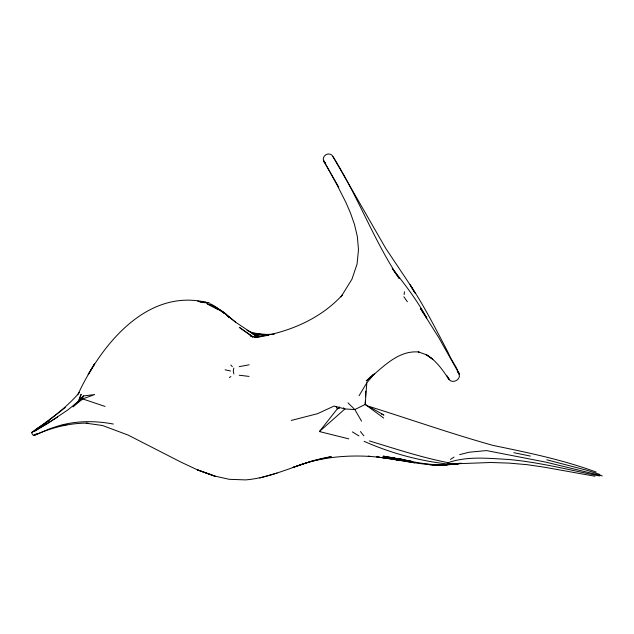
<?xml version="1.0" encoding="UTF-8"?>
<svg xmlns="http://www.w3.org/2000/svg" width="634" height="634" viewBox="0 0 634 634"><rect width="100%" height="100%" fill="white"/><g stroke="black" fill="none" stroke-linecap="round" stroke-linejoin="round"><path stroke-width="0.95" d="M383.697 418.052L365.2 404.452L365.358 400.648M365.517 396.836L365.755 391.123M291.236 420.445L317.523 413.693L334.063 406.061L344.92 408.954L354.834 409.564L365.2 404.452L366.809 382.825L374.702 373.394M404.135 294.596L404.421 291.727M233.843 368.077L233.28 371.041L233.867 373.989M79.361 399.214L81.16 394.261L78.632 400.419L94.656 394.554L83.426 395.949L76.865 402.574L67.925 409.849L47.582 423.536L31.7 432.539M77.752 394.808C100.521 345.736 146.676 287.107 207.881 302.727L203.284 302.236L205.004 302.806M364.09 441.312C390.346 452.969 418.82 460.799 447.374 463.977L448.143 462.661C467.313 455.989 487.831 458.342 507.771 459.412C538.757 462.051 568.92 469.889 599.328 475.952L600.033 475.326L602.3 475.936M359.074 395.711L366.809 382.825M348.803 438.871L319.409 431.556L337.383 408.748L339.673 406.949M79.472 392.398C66.895 407.385 50.863 418.702 35.155 430.098L45.577 422.918M373.085 374.464L366.214 380.955C381.692 368.734 397.383 349.833 419.042 352.036L418.281 351.807L426.571 354.882L432.871 359.28L425.66 354.319C435.986 360.104 442.738 370.097 449.181 379.695C452.422 383.261 458.723 380.757 459.444 376.231C457.994 367.966 451.479 361.126 448.515 353.273C436.438 330.306 424.804 307.007 410.452 285.348L385.757 248.377L332.969 156.606L331.78 155.037L329.989 154.117L327.905 154.007L325.892 154.72L324.291 156.138L323.388 158.009L323.332 160.014L337.019 184.882L345.998 202.634L350.491 213.064L354.461 224.341L357.37 236.656L358.479 249.764L357.069 264.061L351.941 279.222L341.044 296.815L342.249 295.103C319.639 319.742 287.218 332.874 254.599 337.47L260.479 336.741M319.409 431.556L344.92 408.954L343.335 407.82M65.302 407.472L40.6 426.92M32.001 432.095L40.639 426.199M47.217 421.824L48.866 420.73M35.005 434.393C28.49 438.569 52.265 427.205 51.655 428.196C71.357 420.699 92.778 420.176 113.343 424.043M76.865 402.574L82.579 398.889L83.426 395.949L73.037 406.917L82.579 398.889L105.03 406.418M450.441 459.42L454.047 457.106M57.583 417.029L34.608 431.318M229.342 377.515L230.879 376.548M33.412 435.36L36.542 433.799M33.911 435.495C50.942 427.807 69.375 422.862 88.166 423.132M86.2 423.235L102.439 425.477L128.068 435.051L181.142 462.21L197.673 469.96L213.69 475.809L229.199 479.312L245.548 479.898C275.425 477.521 301.824 461.164 331.297 456.686L311.912 461.053L292.979 467.401L294.755 466.83C318.617 457.605 344.444 454.911 369.86 456.417L368.275 456.29C392.177 457.803 415.452 464.468 439.417 465.277L427.007 464.389L439.417 465.277M337.383 408.748L339.182 408.145L337.383 408.748L335.83 406.457M259.75 478.012L277.058 473.067M459.705 454.626L469.097 452.224L486.5 450.576L545.771 462.115L600.033 475.326L599.756 474.414L587.338 470.396L546.833 459.816M451.487 464.215L453.318 463.787M452.169 463.494L447.374 463.977M239.169 366.634L249.122 364.827M62.251 425.39L67.077 424.534M456.234 463.747L452.811 464.183L455.624 463.819M457.193 463.62L461.045 463.129M451.82 463.929L455.545 463.565L452.621 463.66M250.604 336.662L268.293 335.489M449.569 464.738L438.023 465.364L447.025 465.261M455.275 463.779L447.62 464.08L490.898 462.495L509.007 463.105L527.123 464.674L544.376 467.203L595.001 476.245M274.268 334.221L266.518 334.427L253.021 333.397M447.588 463.914L458.945 463.771L448.072 463.787M447.818 463.779L451.519 463.771M455.212 463.763L457.986 463.755L454.11 463.747M445.615 464.88C429.733 465.269 414.018 462.241 398.588 458.778L412.766 461.6L383.237 456.147L404.199 459.729L382.991 456.654L398.39 458.889M202.428 302.156L209.22 302.759M202.5 302.331L206.367 302.719M239.169 375.209L249.043 376.414M252.918 333.603L254.797 333.849M256.675 334.102L267.009 335.481L250.161 332.224M230.538 370.985L225.078 369.812M381.311 457.463L385.123 458.025M206.732 303.385C215.069 306.547 223.057 310.842 229.294 317.46L227.012 315.7M381.375 457.486L400.593 460.466L391.138 458.683M448.143 462.661C421.38 457.471 395.41 448.777 369.337 440.923M414.66 462.844L391.012 458.659M513.905 452.716L530.396 456.076M205.226 302.196L207.532 302.735M201.778 302.172L197.84 301.198L203.015 302.672M368.758 406.331C410.301 419.272 451.376 433.807 493.307 445.472C527.987 452.597 562.873 459.832 596.174 472.068M254.955 334.752L259.393 336.345L247.046 330.251M381.351 413.923L383.927 415.072L365.2 404.452M209.838 303.631L212.905 305.065M210.171 304.534L216.828 307.696M215.14 307.45L226.322 314.527M207.302 304.074L218.136 309.654M251.896 333.484L256.152 335.885L235.737 322.294L227.622 315.906M252.887 336.733L239.335 327.358L252.982 337.169M352.314 431.873L358.971 435.93M213.69 305.572L224.048 312.538L235.737 322.294M249.939 334.911L253.18 337.114M457.312 371.469L458.873 373.125L457.883 371.365L459.341 374.123L438.728 337.534L420.516 308.584L426.785 318.046C417.117 300.262 404.841 284.254 392.256 268.515L399.127 278.35C373.545 239.993 357.79 195.985 333.143 156.939L332.969 156.606M324.291 162.114L323.498 160.315L324.125 161.813L325.654 163.081M347.963 402.844L354.834 409.564L361.578 421.198M224.048 312.538L226.322 314.773M230.839 364.994L232.306 366.642M403.85 296.767L407.369 301.76M222.423 311.492L223.961 313.354M360.429 431.548L363.861 435.843M32.802 434.9L31.732 433.101M410.452 285.348L414.707 292.52M410.055 284.666L415.191 293.336M324.125 161.813L335.473 181.435M446.978 375.772L448.817 378.934L448.159 377.761M335.949 182.267L338.818 187.284M458.002 371.579L458.406 372.301M447.826 377.175L449.181 379.695L448.238 377.872M94.276 364.344L88.181 374.607L94.624 363.789L94.276 364.344M379.401 457.185L376.541 456.765L379.449 457.201M389.181 458.319L387.35 457.97L389.244 458.327M214.989 476.158L197.673 469.96L214.989 476.158"/></g></svg>
